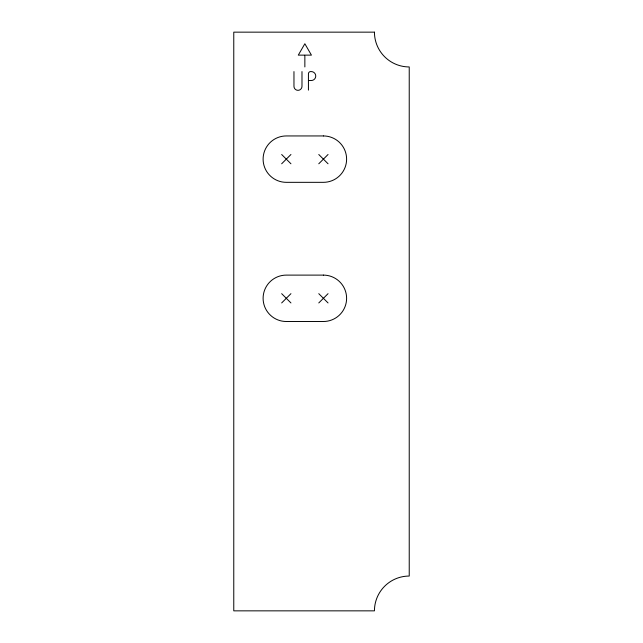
<?xml version="1.0" encoding="UTF-8"?>
<svg xmlns="http://www.w3.org/2000/svg" width="643" height="643" viewBox="0 0 643 643"><rect width="100%" height="100%" fill="white"/><g stroke="black" fill="none" stroke-linecap="round" stroke-linejoin="round"><path stroke-width="0.96" d="M281.666 163.78L290.941 154.497M318.775 163.78L328.051 154.497M281.666 302.941L290.941 293.666M318.775 302.941L328.051 293.666M304.396 55.129L298.288 55.129L304.854 43.748L311.429 55.129L304.854 55.129L304.854 66.944M308.889 80.52L311.284 80.52A4.469 4.469 0 0 0 315.753 76.051A4.469 4.469 0 0 0 311.284 71.582L310.601 71.582A2.178 2.178 0 0 0 308.431 73.752L308.431 90.133M318.775 154.497L328.051 163.78M281.666 154.497L290.941 163.78M318.775 293.666L328.051 302.941M281.666 293.666L290.941 302.941M301.985 71.582L301.985 86.323A4.011 4.011 0 0 1 297.974 90.333A4.011 4.011 0 0 1 293.964 86.323L293.964 71.582M374.443 32.15L233.771 32.15L233.771 610.85L374.443 610.85A34.794 34.794 0 0 1 409.229 576.056L409.229 66.944A34.794 34.794 0 0 1 374.443 32.15M323.413 135.946L286.304 135.946A23.196 23.196 0 0 0 263.108 159.142A23.196 23.196 0 0 0 286.304 182.331L323.413 182.331A23.196 23.196 0 0 0 346.609 159.142A23.196 23.196 0 0 0 323.413 135.946M323.413 275.108L286.304 275.108A23.196 23.196 0 0 0 263.108 298.304A23.196 23.196 0 0 0 286.304 321.5L323.413 321.5A23.196 23.196 0 0 0 346.609 298.304A23.196 23.196 0 0 0 323.413 275.108"/></g></svg>
